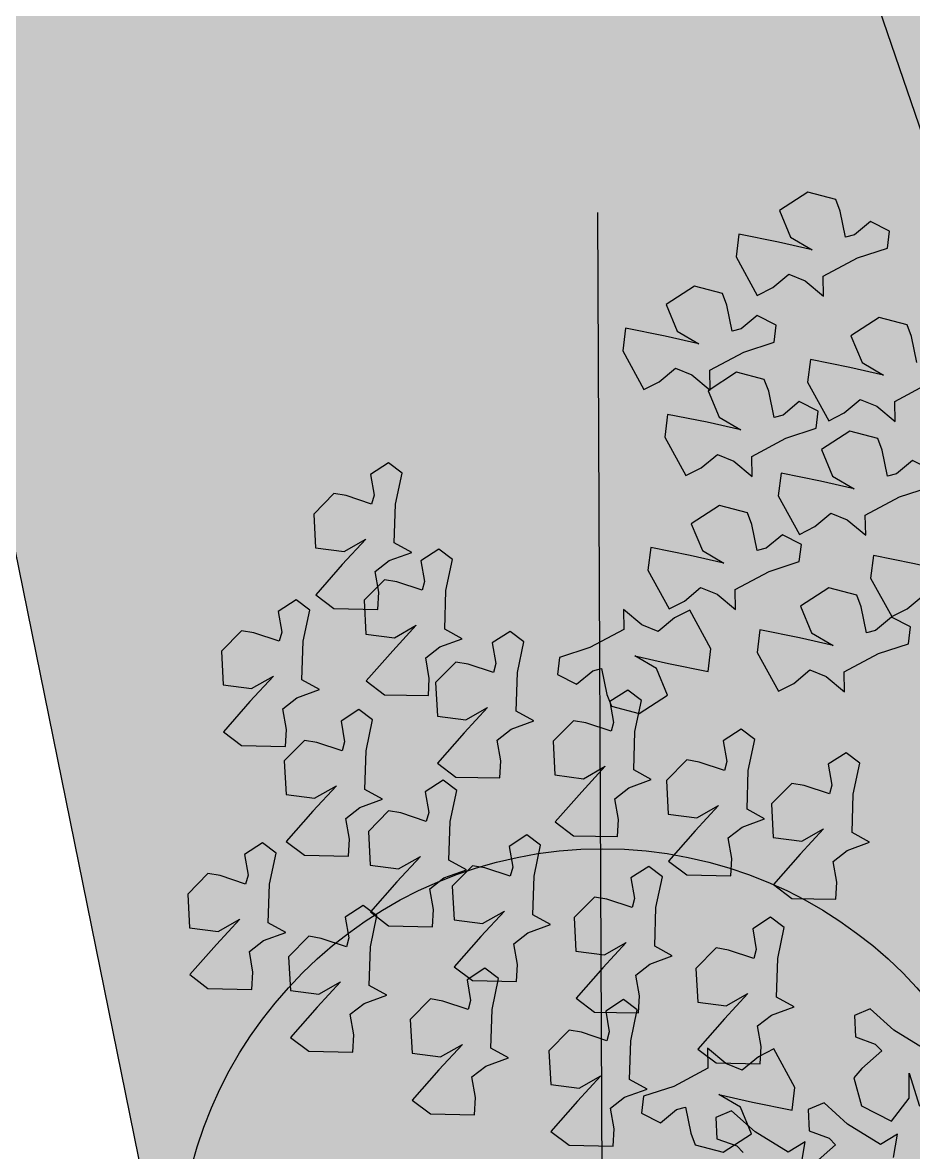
# Model space of a CAD drawing. Header units: millimetres. Extents: x -1042495 to -977915, y 3191218 to 3280168.
# Drawn here: x -1023854 to -1022805, y 3222745 to 3224077 of the extents above; entities that cross this region are included whole.
import ezdxf

# ---------------------------------------------------------------- set-up
doc = ezdxf.new("R2010")
doc.units = ezdxf.units.MM
for name, color, linetype in [('000 Граница', 6, 'Continuous'), ('000 Привязки', 1, 'Continuous'), ('_Освещение уличные фанари', 1, 'Continuous'), ('A绿-TXT', 252, 'Continuous')]:
    doc.layers.add(name, color=color, linetype=linetype)
doc.layers.add('_Кабель 0.4', color=1, linetype='g5_119_3', lineweight=30)
doc.layers.add('кустарники лиственные', color=7, linetype='Continuous', lineweight=20, true_color=0x455c00)
doc.linetypes.add('g5_119_3', pattern='A,4,-1,[31,GUGK_2005.shx,S=0.1,R=0,X=0,Y=0],4,[31,GUGK_2005.shx,S=0.1,R=180,X=0,Y=0],-1', length=10)

# ---------------------------------------------------------------- blocks, each defined once
blk = doc.blocks.new('A$C6E9D230D')
at = {"layer": 'A绿-TXT', "color": 254, "true_color": 0xfeeab9}
for p, q in [((946.9975690179272, 2234.445862338318), (927.6802136587212, 2208.958845981659)), ((989.1407470553531, 2197.325966906741), (946.9975690179272, 2234.445862338318)), ((1012.400282015442, 2234.689124534343), (1007.2752902059, 2194.9881535733)), ((1059.415293718921, 2237.226399826599), (1012.400282015442, 2234.689124534343)), ((1088.032739191782, 2208.96042928828), (1059.415293718921, 2237.226399826599)), ((927.6802136587212, 2208.958845981659), (926.4222767273895, 2147.660441948166)), ((1085.13692779449, 2191.789958662892), (1088.032739191782, 2208.96042928828)), ((1024.521058810526, 2164.633033921367), (989.1407470553531, 2197.325966906741)), ((1007.2752902059, 2194.9881535733), (1024.521058810526, 2164.633033921367)), ((1073.375648777816, 2156.53785026665), (1085.13692779449, 2191.789958662892)), ((1285.696961880196, 2187.558096613946), (1266.379606521106, 2162.071080257294)), ((1327.84013991768, 2150.438201182376), (1285.696961880196, 2187.558096613946)), ((1351.099674877827, 2187.801358809971), (1345.974683068227, 2148.100387848935)), ((1398.114686581306, 2190.338634102234), (1351.099674877827, 2187.801358809971)), ((1426.73213205405, 2162.072663563908), (1398.114686581306, 2190.338634102234)), ((1266.379606521106, 2162.071080257294), (1265.121669589658, 2100.772676223802)), ((1423.836320656817, 2144.90219293852), (1426.73213205405, 2162.072663563908)), ((926.4222767273895, 2147.660441948166), (950.3794572687475, 2146.330034073959)), ((950.3794572687475, 2146.330034073959), (979.2394860586501, 2151.323261132027)), ((979.2394860586501, 2151.323261132027), (994.478217811964, 2131.814977173191)), ((1085.834573368891, 2153.096393160216), (1073.375648777816, 2156.53785026665)), ((1114.694602158794, 2158.089620218285), (1085.834573368891, 2153.096393160216)), ((1130.873562803608, 2133.146968354027), (1114.694602158794, 2158.089620218285)), ((1363.220451672794, 2117.745268196995), (1327.84013991768, 2150.438201182376)), ((1345.974683068227, 2148.100387848935), (1363.220451672794, 2117.745268196995)), ((1412.075041640201, 2109.650084542278), (1423.836320656817, 2144.90219293852)), ((994.478217811964, 2131.814977173191), (1005.90134902572, 2100.452452062033)), ((1116.438615943771, 2114.101725361157), (1130.873562803608, 2133.146968354027)), ((1005.90134902572, 2100.452452062033), (1019.396066994057, 2124.932062960324)), ((1019.396066994057, 2124.932062960324), (1073.280084292055, 2123.182414356495)), ((1073.280084292055, 2123.182414356495), (1116.438615943771, 2114.101725361157)), ((971.8929727333598, 2096.691562285421), (924.8779610298807, 2094.154286993158)), ((1000.510418206162, 2068.425591747095), (971.8929727333598, 2096.691562285421)), ((1132.712740538176, 2099.820167874466), (1113.395385179028, 2074.333151517807)), ((1174.85591857566, 2062.700272442897), (1132.712740538176, 2099.820167874466)), ((1198.115453535749, 2100.063430070491), (1192.990461726207, 2060.362459109456)), ((1245.130465239228, 2102.600705362747), (1198.115453535749, 2100.063430070491)), ((1273.747910712031, 2074.334734824435), (1245.130465239228, 2102.600705362747)), ((1265.121669589658, 2100.772676223802), (1289.078850131074, 2099.442268349587)), ((1289.078850131074, 2099.442268349587), (1317.938878920977, 2104.435495407655)), ((1317.938878920977, 2104.435495407655), (1333.177610674291, 2084.927211448827)), ((1424.533966231218, 2106.208627435844), (1412.075041640201, 2109.650084542278)), ((1453.393995021121, 2111.201854493913), (1424.533966231218, 2106.208627435844)), ((1469.572955665877, 2086.259202629662), (1453.393995021121, 2111.201854493913)), ((859.4752480323077, 2093.911024797133), (840.15789267316, 2068.424008440481)), ((901.6184260697337, 2056.791129365563), (859.4752480323077, 2093.911024797133)), ((924.8779610298807, 2094.154286993158), (919.7529692202806, 2054.453316032123)), ((1333.177610674291, 2084.927211448827), (1344.600741888047, 2053.564686337661)), ((1455.138008806098, 2067.213959636792), (1469.572955665877, 2086.259202629662)), ((840.15789267316, 2068.424008440481), (838.8999557417701, 2007.125604406989)), ((997.614606808871, 2051.255121121707), (1000.510418206162, 2068.425591747095)), ((1113.395385179028, 2074.333151517807), (1112.137448247639, 2013.034747484322)), ((1270.852099314798, 2057.16426419904), (1273.747910712031, 2074.334734824435)), ((1344.600741888047, 2053.564686337661), (1358.095459856326, 2078.04429723596)), ((1358.095459856326, 2078.04429723596), (1411.979477154382, 2076.294648632131)), ((1411.979477154382, 2076.294648632131), (1455.138008806098, 2067.213959636792)), ((936.9987378249061, 2024.098196380182), (901.6184260697337, 2056.791129365563)), ((919.7529692202806, 2054.453316032123), (936.9987378249061, 2024.098196380182)), ((985.8533277922543, 2016.003012725465), (997.614606808871, 2051.255121121707)), ((1210.236230330775, 2030.007339457516), (1174.85591857566, 2062.700272442897)), ((1192.990461726207, 2060.362459109456), (1210.236230330775, 2030.007339457516)), ((1259.090820298123, 2021.912155802806), (1270.852099314798, 2057.16426419904)), ((1476.92723855481, 2058.841545227435), (1457.609883195721, 2033.354528870776)), ((1519.070416592294, 2021.721649795858), (1476.92723855481, 2058.841545227435)), ((1542.329951552441, 2059.08480742346), (1537.204959742841, 2019.383836462417)), ((1589.34496325592, 2061.622082715716), (1542.329951552441, 2059.08480742346)), ((1617.962408728665, 2033.356112177396), (1589.34496325592, 2061.622082715716)), ((1457.609883195721, 2033.354528870776), (1456.351946264273, 1972.056124837291)), ((1615.066597331432, 2016.185641552009), (1617.962408728665, 2033.356112177396)), ((1027.172281173174, 2017.5547826771), (998.3122523832717, 2012.561555619031)), ((1043.351241817989, 1992.61213081285), (1027.172281173174, 2017.5547826771)), ((1271.54974488914, 2018.470698696365), (1259.090820298123, 2021.912155802806)), ((1300.409773679101, 2023.463925754433), (1271.54974488914, 2018.470698696365)), ((1316.588734323857, 1998.521273890183), (1300.409773679101, 2023.463925754433)), ((1554.450728347409, 1989.028716810477), (1519.070416592294, 2021.721649795858)), ((1537.204959742841, 2019.383836462417), (1554.450728347409, 1989.028716810477)), ((838.8999557417701, 2007.125604406989), (862.8571362831863, 2005.795196532774)), ((862.8571362831863, 2005.795196532774), (891.7171650730888, 2010.788423590842)), ((891.7171650730888, 2010.788423590842), (906.9558968263445, 1991.280139632014)), ((998.3122523832717, 2012.561555619031), (985.8533277922543, 2016.003012725465)), ((1112.137448247639, 2013.034747484322), (1136.094628788996, 2011.704339610107)), ((1136.094628788996, 2011.704339610107), (1164.954657578957, 2016.697566668176)), ((1164.954657578957, 2016.697566668176), (1180.193389332271, 1997.189282709347)), ((1603.305318314815, 1980.933533155767), (1615.066597331432, 2016.185641552009)), ((906.9558968263445, 1991.280139632014), (918.3790280401008, 1959.917614520848)), ((1028.91629495821, 1973.566887819979), (1043.351241817989, 1992.61213081285)), ((1180.193389332271, 1997.189282709347), (1191.616520546027, 1965.826757598181)), ((1191.616520546027, 1965.826757598181), (1205.111238514306, 1990.30636849648)), ((1205.111238514306, 1990.30636849648), (1258.995255812304, 1988.556719892651)), ((1258.995255812304, 1988.556719892651), (1302.15378746402, 1979.476030897313)), ((1302.15378746402, 1979.476030897313), (1316.588734323857, 1998.521273890183)), ((1356.67396739102, 1988.57412645709), (1337.356612031872, 1963.08711010043)), ((1398.817145428504, 1951.454231025513), (1356.67396739102, 1988.57412645709)), ((1422.076680388593, 1988.817388653115), (1416.951688579051, 1949.116417692072)), ((1469.091692092072, 1991.354663945371), (1422.076680388593, 1988.817388653115)), ((1497.709137564874, 1963.088693407051), (1469.091692092072, 1991.354663945371)), ((918.3790280401008, 1959.917614520848), (931.8737460084376, 1984.397225419147)), ((931.8737460084376, 1984.397225419147), (985.7577633064939, 1982.647576815318)), ((985.7577633064939, 1982.647576815318), (1028.91629495821, 1973.566887819979)), ((1034.399996415654, 1982.664983379262), (1015.082641056506, 1957.177967022602)), ((1076.54317445308, 1945.545087947692), (1034.399996415654, 1982.664983379262)), ((1099.802709413227, 1982.908245575287), (1094.677717603627, 1943.207274614251)), ((1146.817721116706, 1985.445520867543), (1099.802709413227, 1982.908245575287)), ((1175.435166589508, 1957.179550329231), (1146.817721116706, 1985.445520867543)), ((1456.351946264273, 1972.056124837291), (1480.309126805689, 1970.725716963076)), ((1480.309126805689, 1970.725716963076), (1509.169155595591, 1975.718944021144)), ((1509.169155595591, 1975.718944021144), (1524.407887348905, 1956.210660062316)), ((1615.764242905832, 1977.492076049333), (1603.305318314815, 1980.933533155767)), ((1644.624271695735, 1982.485303107402), (1615.764242905832, 1977.492076049333)), ((1660.803232340491, 1957.542651243151), (1644.624271695735, 1982.485303107402)), ((1015.082641056506, 1957.177967022602), (1013.824704125116, 1895.879562989117)), ((1172.539355192217, 1940.009079703836), (1175.435166589508, 1957.179550329231)), ((1337.356612031872, 1963.08711010043), (1336.098675100482, 1901.788706066938)), ((1494.813326167641, 1945.918222781664), (1497.709137564874, 1963.088693407051)), ((1524.407887348905, 1956.210660062316), (1535.831018562661, 1924.848134951149)), ((1646.368285480712, 1938.497408250274), (1660.803232340491, 1957.542651243151)), ((1111.923486208252, 1912.852154962311), (1076.54317445308, 1945.545087947692)), ((1094.677717603627, 1943.207274614251), (1111.923486208252, 1912.852154962311)), ((1160.7780761756, 1904.756971307601), (1172.539355192217, 1940.009079703836)), ((1434.197457183618, 1918.761298040139), (1398.817145428504, 1951.454231025513)), ((1416.951688579051, 1949.116417692072), (1434.197457183618, 1918.761298040139)), ((1483.052047150966, 1910.666114385422), (1494.813326167641, 1945.918222781664)), ((1535.831018562661, 1924.848134951149), (1549.32573653094, 1949.327745849441)), ((1549.32573653094, 1949.327745849441), (1603.209753828996, 1947.578097245612)), ((1603.209753828996, 1947.578097245612), (1646.368285480712, 1938.497408250274)), ((772.0728206345811, 1924.215850764078), (752.7554652753752, 1898.728834407419)), ((814.2159986720071, 1887.095955332501), (772.0728206345811, 1924.215850764078)), ((837.4755336320959, 1924.459112960103), (832.3505418225541, 1884.75814199906)), ((884.490545335575, 1926.996388252359), (837.4755336320959, 1924.459112960103)), ((913.1079908084357, 1898.73041771404), (884.490545335575, 1926.996388252359)), ((1495.510971741984, 1907.224657278988), (1483.052047150966, 1910.666114385422)), ((1524.371000531944, 1912.217884337057), (1495.510971741984, 1907.224657278988)), ((1540.549961176701, 1887.275232472799), (1524.371000531944, 1912.217884337057)), ((752.7554652753752, 1898.728834407419), (751.4975283440435, 1837.430430373926)), ((910.2121794111445, 1881.559947088652), (913.1079908084357, 1898.73041771404)), ((1013.824704125116, 1895.879562989117), (1037.781884666532, 1894.549155114903)), ((1037.781884666532, 1894.549155114903), (1066.641913456435, 1899.542382172971)), ((1066.641913456435, 1899.542382172971), (1081.880645209691, 1880.034098214142)), ((1173.237000766618, 1901.31551420116), (1160.7780761756, 1904.756971307601)), ((1202.09702955652, 1906.308741259229), (1173.237000766618, 1901.31551420116)), ((1218.275990201335, 1881.366089394978), (1202.09702955652, 1906.308741259229)), ((1354.353526086546, 1891.79844905073), (1307.338514383067, 1889.261173758474)), ((1336.098675100482, 1901.788706066938), (1360.05585564184, 1900.458298192731)), ((1382.970971559291, 1863.532478512418), (1354.353526086546, 1891.79844905073)), ((1360.05585564184, 1900.458298192731), (1388.915884431801, 1905.451525250799)), ((1388.915884431801, 1905.451525250799), (1404.154616185115, 1885.943241291963)), ((849.5963104271796, 1854.403022347127), (814.2159986720071, 1887.095955332501)), ((832.3505418225541, 1884.75814199906), (849.5963104271796, 1854.403022347127)), ((898.4509003944695, 1846.30783869241), (910.2121794111445, 1881.559947088652)), ((1081.880645209691, 1880.034098214142), (1093.303776423447, 1848.671573102976)), ((1203.841043341556, 1862.320846402108), (1218.275990201335, 1881.366089394978)), ((1241.935801385436, 1889.017911562449), (1222.618446026347, 1863.530895205789)), ((1284.07897942292, 1851.898016130879), (1241.935801385436, 1889.017911562449)), ((1307.338514383067, 1889.261173758474), (1302.213522573467, 1849.560202797438)), ((1404.154616185115, 1885.943241291963), (1415.577747398871, 1854.580716180804)), ((1415.577747398871, 1854.580716180804), (1429.07246536715, 1879.060327079096)), ((1429.07246536715, 1879.060327079096), (1482.956482665148, 1877.310678475267)), ((1482.956482665148, 1877.310678475267), (1526.115014316863, 1868.229989479929)), ((1526.115014316863, 1868.229989479929), (1540.549961176701, 1887.275232472799)), ((957.9078857465647, 1865.638258516476), (938.5905303874752, 1840.151242159816)), ((1000.051063784049, 1828.518363084899), (957.9078857465647, 1865.638258516476)), ((1023.310598744196, 1865.881520712501), (1018.185606934596, 1826.180549751458)), ((1070.325610447675, 1868.418796004757), (1023.310598744196, 1865.881520712501)), ((1098.943055920419, 1840.152825466437), (1070.325610447675, 1868.418796004757)), ((1093.303776423447, 1848.671573102976), (1106.798494391784, 1873.151184001275)), ((1106.798494391784, 1873.151184001275), (1160.68251168984, 1871.401535397446)), ((1160.68251168984, 1871.401535397446), (1203.841043341556, 1862.320846402108)), ((1222.618446026347, 1863.530895205789), (1221.360509094899, 1802.232491172304)), ((1380.075160162058, 1846.362007887023), (1382.970971559291, 1863.532478512418)), ((910.9098249855451, 1842.866381585976), (898.4509003944695, 1846.30783869241)), ((939.7698537754477, 1847.859608644045), (910.9098249855451, 1842.866381585976)), ((955.9488144202624, 1822.916956779787), (939.7698537754477, 1847.859608644045)), ((1319.459291178035, 1819.205083145498), (1284.07897942292, 1851.898016130879)), ((1302.213522573467, 1849.560202797438), (1319.459291178035, 1819.205083145498)), ((1368.313881145441, 1811.109899490788), (1380.075160162058, 1846.362007887023)), ((751.4975283440435, 1837.430430373926), (775.4547088854015, 1836.100022499719)), ((775.4547088854015, 1836.100022499719), (804.3147376753041, 1841.093249557787)), ((804.3147376753041, 1841.093249557787), (819.553469428618, 1821.584965598951)), ((938.5905303874752, 1840.151242159816), (937.3325934560271, 1778.852838126324)), ((1035.431375539163, 1795.825430099525), (1000.051063784049, 1828.518363084899)), ((1096.047244523186, 1822.98235484105), (1098.943055920419, 1840.152825466437)), ((819.553469428618, 1821.584965598951), (830.9766006423743, 1790.222440487792)), ((830.9766006423743, 1790.222440487792), (844.471318610711, 1814.702051386084)), ((844.471318610711, 1814.702051386084), (898.3553359087091, 1812.952402782255)), ((898.3553359087091, 1812.952402782255), (941.5138675604248, 1803.871713786917)), ((941.5138675604248, 1803.871713786917), (955.9488144202624, 1822.916956779787)), ((1018.185606934596, 1826.180549751458), (1035.431375539163, 1795.825430099525)), ((1084.285965506569, 1787.730246444808), (1096.047244523186, 1822.98235484105)), ((1409.632834526361, 1812.661669442416), (1380.772805736458, 1807.668442384347)), ((1425.811795171117, 1787.719017578165), (1409.632834526361, 1812.661669442416)), ((1221.360509094899, 1802.232491172304), (1245.317689636315, 1800.90208329809)), ((1245.317689636315, 1800.90208329809), (1274.177718426217, 1805.895310356158)), ((1274.177718426217, 1805.895310356158), (1289.416450179531, 1786.387026397329)), ((1380.772805736458, 1807.668442384347), (1368.313881145441, 1811.109899490788)), ((961.2897739974433, 1777.522430252116), (990.1498027873458, 1782.515657310185)), ((990.1498027873458, 1782.515657310185), (1005.38853454066, 1763.007373351349)), ((1096.744890097587, 1784.288789338374), (1084.285965506569, 1787.730246444808)), ((1125.604918887489, 1789.282016396442), (1096.744890097587, 1784.288789338374)), ((1141.783879532246, 1764.339364532185), (1125.604918887489, 1789.282016396442)), ((1289.416450179531, 1786.387026397329), (1300.839581393288, 1755.024501286163)), ((1411.376848311338, 1768.673774585295), (1425.811795171117, 1787.719017578165)), ((937.3325934560271, 1778.852838126324), (961.2897739974433, 1777.522430252116)), ((1300.839581393288, 1755.024501286163), (1314.334299361566, 1779.504112184462)), ((1314.334299361566, 1779.504112184462), (1368.218316659622, 1777.754463580633)), ((1368.218316659622, 1777.754463580633), (1411.376848311338, 1768.673774585295)), ((1005.38853454066, 1763.007373351349), (1016.811665754416, 1731.64484824019)), ((1016.811665754416, 1731.64484824019), (1030.306383722695, 1756.124459138482)), ((1030.306383722695, 1756.124459138482), (1084.190401020751, 1754.374810534653)), ((1084.190401020751, 1754.374810534653), (1127.348932672467, 1745.294121539315)), ((1127.348932672467, 1745.294121539315), (1141.783879532246, 1764.339364532185)), ((840.8492784326081, 1733.793101540905), (793.834266729129, 1731.255826248649)), ((869.4667239054106, 1705.527131002593), (840.8492784326081, 1733.793101540905)), ((728.431553731556, 1731.012564052624), (709.1141983724083, 1705.525547695965)), ((770.5747317690402, 1693.892668621054), (728.431553731556, 1731.012564052624)), ((793.834266729129, 1731.255826248649), (788.7092749195872, 1691.554855287613)), ((1160.048479145975, 1725.103420975291), (1140.731123786827, 1699.616404618639)), ((1202.191657183459, 1687.983525543721), (1160.048479145975, 1725.103420975291)), ((1225.451192143548, 1725.346683171316), (1220.326200334006, 1685.64571221028)), ((1272.466203847027, 1727.883958463579), (1225.451192143548, 1725.346683171316)), ((1301.083649319829, 1699.617987925252), (1272.466203847027, 1727.883958463579)), ((1365.68262274412, 1721.776255368626), (1352.171132918389, 1695.293538513833)), ((1389.393760426843, 1718.797846180532), (1365.68262274412, 1721.776255368626)), ((1403.108918902464, 1676.881116883211), (1389.393760426843, 1718.797846180532)), ((709.1141983724083, 1705.525547695965), (707.8562614410184, 1644.22714366248)), ((866.5709125081776, 1688.356660377198), (869.4667239054106, 1705.527131002593)), ((805.9550435241545, 1661.199735635673), (770.5747317690402, 1693.892668621054)), ((788.7092749195872, 1691.554855287613), (805.9550435241545, 1661.199735635673)), ((854.8096334915026, 1653.104551980963), (866.5709125081776, 1688.356660377198)), ((914.146725251805, 1695.814624851489), (894.8293698927155, 1670.327608494837)), ((956.2899032892892, 1658.69472941992), (914.146725251805, 1695.814624851489)), ((979.5494382494362, 1696.057887047515), (974.4244464398362, 1656.356916086479)), ((1026.564449952915, 1698.595162339778), (979.5494382494362, 1696.057887047515)), ((1055.18189542566, 1670.329191801451), (1026.564449952915, 1698.595162339778)), ((1140.731123786827, 1699.616404618639), (1139.473186855437, 1638.318000585146)), ((1237.571968938573, 1655.29059255834), (1202.191657183459, 1687.983525543721)), ((1298.187837922596, 1682.447517299865), (1301.083649319829, 1699.617987925252)), ((1352.171132918389, 1695.293538513833), (1370.925408790354, 1672.796633953752)), ((1220.326200334006, 1685.64571221028), (1237.571968938573, 1655.29059255834)), ((1286.426558905921, 1647.195408903623), (1298.187837922596, 1682.447517299865)), ((1370.925408790354, 1672.796633953752), (1374.174481806695, 1660.286160198935)), ((1428.535687411379, 1629.34136474588), (1403.108918902464, 1676.881116883211)), ((896.1285868724808, 1654.656321932591), (867.26855808252, 1649.663094874522)), ((894.8293698927155, 1670.327608494837), (893.5714329612674, 1609.029204461345)), ((912.3075475172373, 1629.71367006834), (896.1285868724808, 1654.656321932591)), ((991.6702150444034, 1626.001796434539), (956.2899032892892, 1658.69472941992)), ((974.4244464398362, 1656.356916086479), (991.6702150444034, 1626.001796434539)), ((1052.286084028427, 1653.158721176063), (1055.18189542566, 1670.329191801451)), ((1374.174481806695, 1660.286160198935), (1337.764620888804, 1652.845672412579)), ((707.8562614410184, 1644.22714366248), (731.8134419823764, 1642.896735788265)), ((731.8134419823764, 1642.896735788265), (760.6734707723372, 1647.889962846333)), ((760.6734707723372, 1647.889962846333), (775.9122025256511, 1628.381678887505)), ((867.26855808252, 1649.663094874522), (854.8096334915026, 1653.104551980963)), ((1040.52480501181, 1617.906612779821), (1052.286084028427, 1653.158721176063)), ((1163.430367396795, 1636.987592710931), (1192.290396186756, 1641.980819769)), ((1192.290396186756, 1641.980819769), (1207.52912794007, 1622.472535810171)), ((1298.885483496939, 1643.753951797189), (1286.426558905921, 1647.195408903623)), ((1327.7455122869, 1648.747178855258), (1298.885483496939, 1643.753951797189)), ((1321.446651435632, 1646.768283336627), (1311.276325624203, 1607.851863293283)), ((1337.764620888804, 1652.845672412579), (1321.446651435632, 1646.768283336627)), ((1343.924472931656, 1623.804526991007), (1327.7455122869, 1648.747178855258)), ((775.9122025256511, 1628.381678887505), (787.3353337394074, 1597.019153776338)), ((897.8726006573997, 1610.66842707547), (912.3075475172373, 1629.71367006834)), ((1139.473186855437, 1638.318000585146), (1163.430367396795, 1636.987592710931)), ((1329.489526071819, 1604.759283998137), (1343.924472931656, 1623.804526991007)), ((1456.483011312201, 1629.894401616562), (1428.535687411379, 1629.34136474588)), ((1435.033833444002, 1604.320417235373), (1456.483011312201, 1629.894401616562)), ((1816.886858377256, 1630.856210003309), (1763.171914804378, 1601.2964133274)), ((1848.617939688091, 1626.87039770859), (1816.886858377256, 1630.856210003309)), ((1837.542756274284, 1571.813387218637), (1848.617939688091, 1626.87039770859)), ((787.3353337394074, 1597.019153776338), (800.8300517076859, 1621.498764674638)), ((800.8300517076859, 1621.498764674638), (854.714069005684, 1619.749116070809)), ((854.714069005684, 1619.749116070809), (897.8726006573997, 1610.66842707547)), ((893.5714329612674, 1609.029204461345), (917.5286135026836, 1607.69879658713)), ((917.5286135026836, 1607.69879658713), (946.3886422925862, 1612.692023645199)), ((946.3886422925862, 1612.692023645199), (961.6273740459001, 1593.18373968637)), ((1052.983729602827, 1614.465155673388), (1040.52480501181, 1617.906612779821)), ((1081.84375839273, 1619.458382731456), (1052.983729602827, 1614.465155673388)), ((1098.022719037486, 1594.515730867206), (1081.84375839273, 1619.458382731456)), ((1207.52912794007, 1622.472535810171), (1218.952259153826, 1591.110010699005)), ((1218.952259153826, 1591.110010699005), (1232.446977122105, 1615.589621597304)), ((1232.446977122105, 1615.589621597304), (1286.330994420103, 1613.839972993475)), ((1286.330994420103, 1613.839972993475), (1329.489526071819, 1604.759283998137)), ((1311.276325624203, 1607.851863293283), (1336.981176329951, 1568.404306446864)), ((1373.925721648498, 1583.816418822644), (1391.591142099758, 1613.929252369235)), ((1391.591142099758, 1613.929252369235), (1380.968387487112, 1566.942537102579)), ((753.7457373798825, 1604.749530505345), (740.2342475541518, 1578.266813650553)), ((777.4568750625476, 1601.771121317252), (753.7457373798825, 1604.749530505345)), ((791.1720335381688, 1559.85439201993), (777.4568750625476, 1601.771121317252)), ((961.6273740459001, 1593.18373968637), (973.0505052596563, 1561.821214575204)), ((1083.587772177707, 1575.470487874336), (1098.022719037486, 1594.515730867206)), ((1425.758529829443, 1581.369146439356), (1435.033833444002, 1604.320417235373)), ((1510.918415697059, 1595.786730434098), (1457.20347212418, 1566.226933758189)), ((1542.649497007951, 1591.800918139379), (1510.918415697059, 1595.786730434098)), ((1531.574313594087, 1536.743907649427), (1542.649497007951, 1591.800918139379)), ((1763.171914804378, 1601.2964133274), (1773.998338059988, 1579.883682441941)), ((740.2342475541518, 1578.266813650553), (758.9885234261164, 1555.769909090472)), ((973.0505052596563, 1561.821214575204), (986.5452232279349, 1586.300825473503)), ((986.5452232279349, 1586.300825473503), (1040.429240525991, 1584.551176869674)), ((1040.429240525991, 1584.551176869674), (1083.587772177707, 1575.470487874336)), ((1336.981176329951, 1568.404306446864), (1373.925721648498, 1583.816418822644)), ((1444.512805701466, 1558.872241879275), (1425.758529829443, 1581.369146439356)), ((1773.998338059988, 1579.883682441941), (1792.752613931953, 1557.38677788186)), ((1105.377001926419, 1567.098073465466), (1086.05964656733, 1541.611057108814)), ((1147.520179963904, 1529.978178033896), (1105.377001926419, 1567.098073465466)), ((1170.77971492405, 1567.341335661491), (1165.65472311445, 1527.640364700455)), ((1217.79472662753, 1569.878610953754), (1170.77971492405, 1567.341335661491)), ((1246.412172100274, 1541.612640415427), (1217.79472662753, 1569.878610953754)), ((1380.968387487112, 1566.942537102579), (1369.893204073305, 1511.885526612627)), ((1457.20347212418, 1566.226933758189), (1468.02989537979, 1544.814202872731)), ((1696.753480805201, 1572.407077388118), (1643.038537232322, 1542.847280712216)), ((1728.484562116035, 1568.421265093406), (1696.753480805201, 1572.407077388118)), ((1717.409378702228, 1513.364254603446), (1728.484562116035, 1568.421265093406)), ((1826.920001661638, 1524.826671951982), (1837.542756274284, 1571.813387218637)), ((1881.529967431445, 1570.351617874352), (1844.585422112956, 1554.939505498573)), ((1907.234818137193, 1530.904061027933), (1881.529967431445, 1570.351617874352)), ((758.9885234261164, 1555.769909090472), (762.2375964423991, 1543.259435335654)), ((816.5988020470832, 1512.314639882599), (791.1720335381688, 1559.85439201993)), ((1455.339228957077, 1537.459510993816), (1444.512805701466, 1558.872241879275)), ((1468.02989537979, 1544.814202872731), (1486.784171251755, 1522.31729831265)), ((1792.752613931953, 1557.38677788186), (1783.477310317452, 1534.435507085844)), ((1844.585422112956, 1554.939505498573), (1826.920001661638, 1524.826671951982)), ((709.5097660713946, 1529.741558473346), (699.3394402599661, 1490.825138430002)), ((725.8277355245082, 1535.818947549298), (709.5097660713946, 1529.741558473346)), ((762.2375964423991, 1543.259435335654), (725.8277355245082, 1535.818947549298)), ((955.5874444381334, 1528.899988306715), (908.5724327346543, 1526.36271301446)), ((984.2048899109941, 1500.634017768396), (955.5874444381334, 1528.899988306715)), ((1086.05964656733, 1541.611057108814), (1084.801709635882, 1480.312653075322)), ((1182.900491719018, 1497.285245048515), (1147.520179963904, 1529.978178033896)), ((1243.516360703041, 1524.44216979004), (1246.412172100274, 1541.612640415427)), ((1401.624285384198, 1507.899714317908), (1455.339228957077, 1537.459510993816)), ((1520.95155898144, 1489.757192382771), (1531.574313594087, 1536.743907649427)), ((1575.561524751247, 1535.282138305141), (1538.616979432758, 1519.870025929362)), ((1601.266375457053, 1495.834581458723), (1575.561524751247, 1535.282138305141)), ((1643.038537232322, 1542.847280712216), (1653.864960487932, 1521.434549826758)), ((1783.477310317452, 1534.435507085844), (1762.028132449195, 1508.861522704654)), ((1897.064492325764, 1491.987640984589), (1907.234818137193, 1530.904061027933)), ((844.5461259479634, 1512.867676753282), (816.5988020470832, 1512.314639882599)), ((823.0969480797066, 1487.293692372092), (844.5461259479634, 1512.867676753282)), ((843.1697197371395, 1526.119450818434), (823.8523643779336, 1500.632434461775)), ((885.3128977745655, 1488.999555386858), (843.1697197371395, 1526.119450818434)), ((908.5724327346543, 1526.36271301446), (903.4474409251125, 1486.661742053417)), ((1165.65472311445, 1527.640364700455), (1182.900491719018, 1497.285245048515)), ((1231.755081686424, 1489.190061393798), (1243.516360703041, 1524.44216979004)), ((1486.784171251755, 1522.31729831265), (1477.508867637254, 1499.366027516633)), ((1538.616979432758, 1519.870025929362), (1520.95155898144, 1489.757192382771)), ((1653.864960487932, 1521.434549826758), (1672.619236359897, 1498.937645266677)), ((1706.786624089582, 1466.377539336798), (1717.409378702228, 1513.364254603446)), ((718.1739175685216, 1499.566453019172), (708.0681646505836, 1472.076321401888)), ((747.8643680390669, 1501.106518008848), (718.1739175685216, 1499.566453019172)), ((757.1405588619527, 1479.082865829609), (747.8643680390669, 1501.106518008848)), ((823.8523643779336, 1500.632434461775), (822.5944274466019, 1439.334030428283)), ((981.3090785137028, 1483.463547143008), (984.2048899109941, 1500.634017768396)), ((1369.893204073305, 1511.885526612627), (1401.624285384198, 1507.899714317908)), ((1477.508867637254, 1499.366027516633), (1456.059689768997, 1473.792043135443)), ((1672.619236359897, 1498.937645266677), (1663.343932745396, 1475.98637447066)), ((1761.396589859389, 1511.902485259161), (1724.4520445409, 1496.490372883381)), ((1787.101440565137, 1472.45492841275), (1761.396589859389, 1511.902485259161)), ((1762.028132449195, 1508.861522704654), (1789.975456350017, 1509.414559575336)), ((1789.975456350017, 1509.414559575336), (1815.40222485899, 1461.874807438006)), ((699.3394402599661, 1490.825138430002), (725.0442909656558, 1451.377581583583)), ((761.988836284203, 1466.78969395937), (779.6542567354627, 1496.902527505954)), ((779.6542567354627, 1496.902527505954), (769.0315021228744, 1449.915812239298)), ((813.8216444652062, 1464.342421576075), (823.0969480797066, 1487.293692372092)), ((920.6932095297379, 1456.306622401484), (885.3128977745655, 1488.999555386858)), ((903.4474409251125, 1486.661742053417), (920.6932095297379, 1456.306622401484)), ((969.5477994970279, 1448.211438746766), (981.3090785137028, 1483.463547143008)), ((1108.758890177298, 1478.982245201107), (1137.6189189672, 1483.975472259175)), ((1137.6189189672, 1483.975472259175), (1152.857650720514, 1464.467188300347)), ((1244.214006277442, 1485.748604287364), (1231.755081686424, 1489.190061393798)), ((1273.074035067344, 1490.741831345433), (1244.214006277442, 1485.748604287364)), ((1289.252995712101, 1465.799179481182), (1273.074035067344, 1490.741831345433)), ((1591.096049645566, 1456.918161415379), (1601.266375457053, 1495.834581458723)), ((1724.4520445409, 1496.490372883381), (1706.786624089582, 1466.377539336798)), ((1844.33666195476, 1478.469764122281), (1880.746522872592, 1485.910251908637)), ((1880.746522872592, 1485.910251908637), (1897.064492325764, 1491.987640984589)), ((708.0681646505836, 1472.076321401888), (698.8583130758489, 1463.007304752638)), ((725.0442909656558, 1451.377581583583), (761.988836284203, 1466.78969395937)), ((727.6971856858581, 1446.246825526767), (757.1405588619527, 1479.082865829609)), ((1084.801709635882, 1480.312653075322), (1108.758890177298, 1478.982245201107)), ((1274.818048852321, 1446.753936488312), (1289.252995712101, 1465.799179481182)), ((1456.059689768997, 1473.792043135443), (1484.00701366982, 1474.345080006125)), ((1484.00701366982, 1474.345080006125), (1509.433782178792, 1426.805327868795)), ((1663.343932745396, 1475.98637447066), (1641.894754877139, 1450.41239008947)), ((1776.931114753708, 1433.538508369405), (1787.101440565137, 1472.45492841275)), ((1847.585734970984, 1465.959290367464), (1844.33666195476, 1478.469764122281)), ((1866.340010843007, 1443.462385807383), (1847.585734970984, 1465.959290367464)), ((1948.050446269743, 1472.850862493484), (1894.335502696864, 1443.291065817575)), ((1979.781527580577, 1468.865050198765), (1948.050446269743, 1472.850862493484)), ((1968.706344166771, 1413.808039708812), (1979.781527580577, 1468.865050198765)), ((769.0315021228744, 1449.915812239298), (757.956318709068, 1394.858801749338)), ((832.5759203371708, 1441.845517015994), (813.8216444652062, 1464.342421576075)), ((1010.866752878006, 1449.763208698401), (982.0067240881035, 1444.769981640333)), ((1027.045713522821, 1424.820556834144), (1010.866752878006, 1449.763208698401)), ((1152.857650720514, 1464.467188300347), (1164.280781934271, 1433.10466318918)), ((1164.280781934271, 1433.10466318918), (1177.775499902549, 1457.58427408748)), ((1177.775499902549, 1457.58427408748), (1231.659517200605, 1455.834625483651)), ((1231.659517200605, 1455.834625483651), (1274.818048852321, 1446.753936488312)), ((1538.368219274562, 1443.40028455307), (1574.778080192395, 1450.840772339427)), ((1574.778080192395, 1450.840772339427), (1591.096049645566, 1456.918161415379)), ((1641.894754877139, 1450.41239008947), (1669.842078777961, 1450.965426960152)), ((1669.842078777961, 1450.965426960152), (1695.268847286934, 1403.425674822814)), ((1815.40222485899, 1461.874807438006), (1829.117383334553, 1419.958078140684)), ((699.2399368967745, 1400.456721992399), (727.6971856858581, 1446.246825526767)), ((822.5944274466019, 1439.334030428283), (846.5516079879599, 1438.003622554075)), ((843.4023435927811, 1420.432786130528), (832.5759203371708, 1441.845517015994)), ((846.5516079879599, 1438.003622554075), (875.4116367778624, 1442.996849612144)), ((875.4116367778624, 1442.996849612144), (890.6503685311764, 1423.488565653308)), ((982.0067240881035, 1444.769981640333), (969.5477994970279, 1448.211438746766)), ((1396.180249690777, 1443.562066369799), (1342.465306110505, 1414.002269692755)), ((1427.911330994102, 1439.576254071762), (1396.180249690777, 1443.562066369799)), ((1416.836147580005, 1384.519243583418), (1427.911330994102, 1439.576254071762)), ((1541.617292290844, 1430.889810798253), (1538.368219274562, 1443.40028455307)), ((1852.828521017276, 1416.97966895259), (1866.340010843007, 1443.462385807383)), ((1894.335502696864, 1443.291065817575), (1905.161925952474, 1421.878334932117)), ((789.6874000199023, 1390.872989454627), (843.4023435927811, 1420.432786130528)), ((890.6503685311764, 1423.488565653308), (902.0734997449326, 1392.126040542149)), ((1012.610766662983, 1405.775313841274), (1027.045713522821, 1424.820556834144)), ((1072.646051752148, 1420.782552478384), (1053.328696393, 1395.295536121725)), ((1114.789229789632, 1383.662657046814), (1072.646051752148, 1420.782552478384)), ((1138.048764749721, 1421.025814674409), (1132.923772940179, 1381.324843713373)), ((1185.0637764532, 1423.563089966665), (1138.048764749721, 1421.025814674409)), ((1213.681221926003, 1395.297119428353), (1185.0637764532, 1423.563089966665)), ((1509.433782178792, 1426.805327868795), (1523.148940654413, 1384.888598571473)), ((1560.371568162809, 1408.392906238172), (1541.617292290844, 1430.889810798253)), ((1724.203284382704, 1420.020631507097), (1760.613145300536, 1427.461119293454)), ((1727.452357398928, 1407.510157752273), (1724.203284382704, 1420.020631507097)), ((1760.613145300536, 1427.461119293454), (1776.931114753708, 1433.538508369405)), ((1829.117383334553, 1419.958078140684), (1852.828521017276, 1416.97966895259)), ((1905.161925952474, 1421.878334932117), (1923.916201824439, 1399.381430372036)), ((902.0734997449326, 1392.126040542149), (915.5682177132694, 1416.605651440441)), ((915.5682177132694, 1416.605651440441), (969.4522350112675, 1414.856002836612)), ((969.4522350112675, 1414.856002836612), (1012.610766662983, 1405.775313841274)), ((1342.465306110505, 1414.002269692755), (1353.29172935785, 1392.589538807646)), ((1546.860078337137, 1381.910189383379), (1560.371568162809, 1408.392906238172)), ((1614.746264977846, 1414.273270245882), (1561.031321404967, 1384.713473569973)), ((1646.477346288739, 1410.287457951163), (1614.746264977846, 1414.273270245882)), ((1635.402162874874, 1355.23044746121), (1646.477346288739, 1410.287457951163)), ((1695.268847286934, 1403.425674822814), (1708.984005762497, 1361.5089455255)), ((1746.206633270951, 1385.013253192192), (1727.452357398928, 1407.510157752273)), ((1958.083589554182, 1366.821324442157), (1968.706344166771, 1413.808039708812)), ((2012.693555323989, 1412.346270364527), (1975.749010005442, 1396.934157988748)), ((2038.398406029679, 1372.898713518109), (2012.693555323989, 1412.346270364527)), ((713.692542829318, 1376.530147965648), (699.2399368967745, 1400.456721992399)), ((757.956318709068, 1394.858801749338), (789.6874000199023, 1390.872989454627)), ((1053.328696393, 1395.295536121725), (1052.070759461611, 1333.99713208824)), ((1210.78541052877, 1378.126648802958), (1213.681221926003, 1395.297119428353)), ((1353.29172935785, 1392.589538807646), (1372.046005238662, 1370.092634244815)), ((1923.916201824439, 1399.381430372036), (1914.640898209938, 1376.430159576019)), ((1975.749010005442, 1396.934157988748), (1958.083589554182, 1366.821324442157)), ((680.8202337472467, 1382.318688695617), (713.692542829318, 1376.530147965648)), ((758.7746847638628, 1372.389966622824), (729.0842342933174, 1370.849901633148)), ((768.0508755866904, 1350.366314443585), (758.7746847638628, 1372.389966622824)), ((1150.169541544747, 1350.969724061433), (1114.789229789632, 1383.662657046814)), ((1132.923772940179, 1381.324843713373), (1150.169541544747, 1350.969724061433)), ((1199.024131512095, 1342.874540406723), (1210.78541052877, 1378.126648802958)), ((1406.213392969512, 1337.532528312426), (1416.836147580005, 1384.519243583418)), ((1460.82335873082, 1383.057474235669), (1423.878813419142, 1367.64536186125)), ((1486.528209444485, 1343.609917390822), (1460.82335873082, 1383.057474235669)), ((1523.148940654413, 1384.888598571473), (1546.860078337137, 1381.910189383379)), ((1561.031321404967, 1384.713473569973), (1571.857744660578, 1363.300742684514)), ((1773.245591478189, 1373.294647598843), (1719.530647905311, 1343.734850922941)), ((1732.69514344522, 1358.530536337399), (1746.206633270951, 1385.013253192192)), ((1804.976672789024, 1369.308835304131), (1773.245591478189, 1373.294647598843)), ((1914.640898209938, 1376.430159576019), (1893.191720341682, 1350.856175194829)), ((2028.22808021825, 1333.982293474764), (2038.398406029679, 1372.898713518109)), ((709.7686298006447, 1334.290753366615), (685.1200478994288, 1362.102373976501)), ((729.0842342933174, 1370.849901633148), (718.9784813753795, 1343.359770015864)), ((1372.046005238662, 1370.092634244815), (1362.770701624511, 1347.141363451614)), ((1423.878813419142, 1367.64536186125), (1406.213392969512, 1337.532528312426)), ((1571.857744660578, 1363.300742684514), (1590.612020532542, 1340.803838124433)), ((1624.779408262228, 1308.243732194554), (1635.402162874874, 1355.23044746121)), ((1708.984005762497, 1361.5089455255), (1732.69514344522, 1358.530536337399)), ((1793.901489375217, 1314.251824814171), (1804.976672789024, 1369.308835304131)), ((718.9784813753795, 1343.359770015864), (709.7686298006447, 1334.290753366615)), ((738.6075024105958, 1317.530274140743), (768.0508755866904, 1350.366314443585)), ((1211.483056103112, 1339.433083300282), (1199.024131512095, 1342.874540406723)), ((1240.343084893073, 1344.426310358351), (1211.483056103112, 1339.433083300282)), ((1256.522045537829, 1319.4836584941), (1240.343084893073, 1344.426310358351)), ((1362.770701624511, 1347.141363451614), (1341.321523762716, 1321.567379065731)), ((1476.35788363358, 1304.693497350927), (1486.528209444485, 1343.609917390822)), ((1590.612020532542, 1340.803838124433), (1581.336716918042, 1317.852567328417)), ((1679.389374032035, 1353.768678116925), (1642.444828713546, 1338.356565741145)), ((1705.094224737841, 1314.321121270506), (1679.389374032035, 1353.768678116925)), ((1719.530647905311, 1343.734850922941), (1730.357071160921, 1322.322120037476)), ((1893.191720341682, 1350.856175194829), (1921.139044242562, 1351.409212065511)), ((1921.139044242562, 1351.409212065511), (1946.565812751476, 1303.869459928181)), ((1052.070759461611, 1333.99713208824), (1076.027940002969, 1332.666724214025)), ((1076.027940002969, 1332.666724214025), (1104.887968792929, 1337.659951272093)), ((1104.887968792929, 1337.659951272093), (1120.126700546243, 1318.151667313265)), ((1642.444828713546, 1338.356565741145), (1624.779408262228, 1308.243732194554)), ((1975.500249847246, 1320.464416612456), (2011.910110765137, 1327.904904398813)), ((2011.910110765137, 1327.904904398813), (2028.22808021825, 1333.982293474764)), ((710.1502536215121, 1271.740170606376), (738.6075024105958, 1317.530274140743)), ((802.8614777360344, 1308.708720200135), (764.0737064518034, 1298.058270695976)), ((816.2836357919732, 1297.615638651565), (802.8614777360344, 1308.708720200135)), ((1120.126700546243, 1318.151667313265), (1131.54983176, 1286.789142202098)), ((1131.54983176, 1286.789142202098), (1145.044549728278, 1311.268753100398)), ((1145.044549728278, 1311.268753100398), (1198.928567026276, 1309.519104496569)), ((1198.928567026276, 1309.519104496569), (1242.087098677992, 1300.43841550123)), ((1242.087098677992, 1300.43841550123), (1256.522045537829, 1319.4836584941)), ((1341.321523762716, 1321.567379065731), (1369.268847657775, 1322.120415938502)), ((1369.268847657775, 1322.120415938502), (1394.695616158249, 1274.580663801607)), ((1581.336716918042, 1317.852567328417), (1559.887539049785, 1292.278582947227)), ((1694.923898926354, 1275.404701227162), (1705.094224737841, 1314.321121270506)), ((1730.357071160921, 1322.322120037476), (1749.111347032886, 1299.825215477402)), ((1783.278734762571, 1267.265109547523), (1793.901489375217, 1314.251824814171)), ((1837.888700532378, 1312.790055469886), (1800.944155213889, 1297.377943094107)), ((1863.593551238126, 1273.342498623468), (1837.888700532378, 1312.790055469886)), ((1978.749322863529, 1307.953942857639), (1975.500249847246, 1320.464416612456)), ((1997.503598735493, 1285.457038297558), (1978.749322863529, 1307.953942857639)), ((764.0737064518034, 1298.058270695976), (742.7635454609408, 1256.073438557301)), ((840.9322176931892, 1269.804018041679), (816.2836357919732, 1297.615638651565)), ((860.2478221858619, 1306.363166308212), (850.142069267924, 1278.873034690929)), ((889.938272656349, 1307.903231297889), (860.2478221858619, 1306.363166308212)), ((899.2144634792348, 1285.879579118649), (889.938272656349, 1307.903231297889)), ((1423.630053252389, 1291.175620487797), (1460.03991418035, 1298.61610827253)), ((1460.03991418035, 1298.61610827253), (1476.35788363358, 1304.693497350927)), ((1559.887539049785, 1292.278582947227), (1587.834862950607, 1292.831619817909)), ((1587.834862950607, 1292.831619817909), (1613.26163145958, 1245.291867680578)), ((1749.111347032886, 1299.825215477402), (1739.836043418385, 1276.873944681385)), ((1800.944155213889, 1297.377943094107), (1783.278734762571, 1267.265109547523)), ((1946.565812751476, 1303.869459928181), (1960.280971227097, 1261.952730630859)), ((850.142069267924, 1278.873034690929), (840.9322176931892, 1269.804018041679)), ((869.7710903031402, 1253.0435388158), (899.2144634792348, 1285.879579118649)), ((1426.879126276879, 1278.665146727799), (1423.630053252389, 1291.175620487797)), ((1445.633402157691, 1256.168242171843), (1426.879126276879, 1278.665146727799)), ((1500.008098972263, 1285.556718859858), (1446.293155399384, 1255.996922183949)), ((1531.739180283155, 1281.570906565139), (1500.008098972263, 1285.556718859858)), ((1520.663996869349, 1226.513896075186), (1531.739180283155, 1281.570906565139)), ((1739.836043418385, 1276.873944681385), (1718.386865550128, 1251.299960300195)), ((1983.992108909762, 1258.974321442765), (1997.503598735493, 1285.457038297558)), ((724.6028595540556, 1247.813596579625), (710.1502536215121, 1271.740170606376)), ((1394.695616158249, 1274.580663801607), (1408.410774632765, 1232.663934506367)), ((1642.196068555349, 1261.886824364854), (1678.605929473182, 1269.32731215121)), ((1645.445141571632, 1249.376350610037), (1642.196068555349, 1261.886824364854)), ((1678.605929473182, 1269.32731215121), (1694.923898926354, 1275.404701227162)), ((1853.423225426697, 1234.426078580123), (1863.593551238126, 1273.342498623468)), ((1960.280971227097, 1261.952730630859), (1983.992108909762, 1258.974321442765)), ((691.7305504720425, 1253.602137309594), (724.6028595540556, 1247.813596579625)), ((742.7635454609408, 1256.073438557301), (774.5830989560927, 1231.784579972045)), ((841.3138415140565, 1207.253435281433), (869.7710903031402, 1253.0435388158)), ((1432.12191231607, 1229.685525318346), (1445.633402157691, 1256.168242171843)), ((1446.293155399384, 1255.996922183949), (1457.119578654994, 1234.584191298491)), ((1613.26163145958, 1245.291867680578), (1626.976789935201, 1203.375138383257)), ((1664.199417443597, 1226.879446049956), (1645.445141571632, 1249.376350610037)), ((1718.386865550128, 1251.299960300195), (1746.33418945095, 1251.852997170878)), ((1746.33418945095, 1251.852997170878), (1771.760957959923, 1204.313245033547)), ((809.4942880189046, 1231.542293866696), (763.4912216510857, 1217.248511585422)), ((774.5830989560927, 1231.784579972045), (809.4942880189046, 1231.542293866696)), ((1408.410774632765, 1232.663934506367), (1432.12191231607, 1229.685525318346)), ((1457.119578654994, 1234.584191298491), (1475.873854527017, 1212.08728673841)), ((1837.105255973525, 1228.348689504179), (1853.423225426697, 1234.426078580123)), ((1510.041242256702, 1179.527180808531), (1520.663996869349, 1226.513896075186)), ((1650.687927617924, 1200.396729195163), (1664.199417443597, 1226.879446049956)), ((1800.695395055693, 1220.908201717823), (1837.105255973525, 1228.348689504179))]:
    blk.add_line(p, q, dxfattribs=at)

msp = doc.modelspace()

# ---------------------------------------------------------------- hatches: boundary and pattern name
at = {"layer": '000 Привязки', "true_color": 0x999b37}
h = msp.add_hatch(color=55, dxfattribs=at)
h.dxf.hatch_style = 1
edge = h.paths.add_edge_path()
edge.add_line((-993583.6799596155, 3224703.432391435), (-995748.8988106595, 3217927.512614312))
edge.add_line((-995748.8988106595, 3217927.512614312), (-995463.1339425707, 3217836.197556381))
edge.add_line((-995463.1339425707, 3217836.197556381), (-995916.8989666475, 3216416.167768034))
edge.add_arc((-1005336.627306267, 3205577.485049185), 14359.95560829164, 36.37272834088418, 49.00660914071028, ccw=False)
edge.add_line((-993774.3333654694, 3214093.451459329), (-991611.2027678682, 3211415.603731206))
edge.add_line((-991611.2027678682, 3211415.603731206), (-989700.4723121859, 3215862.14240329))
edge.add_line((-989700.4723121859, 3215862.14240329), (-985642.9988891635, 3228982.245658144))
edge.add_line((-985642.9988891635, 3228982.245658144), (-1025266.52277493, 3230353.979917555))
edge.add_line((-1025266.52277493, 3230353.979917555), (-1023687.257262442, 3222587.872756049))
edge.add_line((-1023687.257262442, 3222587.872756049), (-1023695.783507126, 3222326.567317041))
edge.add_arc((-1023962.498053955, 3209574.404607299), 12754.95160418967, 56.17396388743788, 88.80181969915333, ccw=False)
edge.add_arc((-999698.3523725292, 3269111.528290848), 51863.62485566937, 250.6740921346428, 251.0128811404024)
edge.add_line((-1016572.471928616, 3220069.712741498), (-1016115.194578112, 3221500.734137557))
edge.add_line((-1016115.194578112, 3221500.734137557), (-1015829.429709447, 3221409.419079442))
edge.add_line((-1015829.429709447, 3221409.419079442), (-1015220.677720388, 3223314.471143827))
edge.add_arc((-1016363.737199767, 3223679.731361484), 1199.999999999999, 342.2789214714277, 448.0172584244991)
edge.add_line((-1016322.219045024, 3224879.012914259), (-1017141.033947819, 3224907.359622161))
edge.add_line((-1017141.033947819, 3224907.359622161), (-1017210.230796141, 3222908.559235268))
edge.add_line((-1017210.230796141, 3222908.559235268), (-1022207.237266012, 3223081.551546571))
edge.add_line((-1022207.237266012, 3223081.551546571), (-1022172.638803448, 3224080.952840546))
edge.add_line((-1022172.638803448, 3224080.952840546), (-1021999.646492447, 3229077.959310452))
edge.add_line((-1021999.646492447, 3229077.959310452), (-1017002.640022577, 3228904.966999148))
edge.add_line((-1017002.640022577, 3228904.966999148), (-1017071.838553805, 3226906.118000321))
edge.add_line((-1017071.838553805, 3226906.118000321), (-1015689.754689758, 3226858.271377789))
edge.add_arc((-1015648.236535015, 3228057.552930565), 1200.000000000151, 268.0172584244935, 340.1155040881408)
edge.add_arc((-1013391.324058854, 3227241.252694775), 1200.000000000096, 88.01725842450458, 160.1155040881408, ccw=False)
edge.add_line((-1013349.805904112, 3228440.534247551), (-995786.762608859, 3227832.515932257))
edge.add_arc((-995869.7989183429, 3225433.952826738), 2399.999999968609, -17.7210785285788, 88.01725842450071, ccw=False)
at = {"layer": '_Освещение уличные фанари', "linetype": 'Continuous'}
h = msp.add_hatch(color=1, dxfattribs=at)
h.paths.add_polyline_path([(-1023171.29668112, 3222602.923322356), (-1022671.301980321, 3222605.22531544, 0.414213562373095), (-1023173.598674204, 3223102.918023156)], flags=0)
h.paths.add_polyline_path([(-1023171.29668112, 3222602.923322356), (-1023671.29138192, 3222600.621329273, 0.414213562373095), (-1023168.994688037, 3222102.928621557)], flags=0)

# ---------------------------------------------------------------- linework, layer by layer
at = {"layer": '000 Граница'}
msp.add_lwpolyline([(-1033142.18717787, 3244724.491745695), (-1001307.873298857, 3279313.550128862), (-989147.2214710452, 3275033.696493968), (-980318.0226566531, 3271335.582340404), (-978370.3115422465, 3252100.353685305), (-985642.9988891818, 3228982.245658085), (-1025266.522774909, 3230353.979917452), (-1023687.257262442, 3222587.872756049), (-1023919.598242972, 3215467.274630293), (-1025057.144647811, 3210444.437963888), (-1026565.012326453, 3205550.683263883), (-1027258.090718482, 3202758.955780372), (-999185.7569582202, 3193788.550144956), (-989700.4723121859, 3215862.14240329), (-985642.9988891818, 3228982.245658085)], dxfattribs=at)
msp.add_lwpolyline([(-1033142.18717787, 3244724.491745695), (-1001307.873298857, 3279313.550128862), (-989147.2214710452, 3275033.696493968), (-980318.0226566531, 3271335.582340404), (-978370.3115422465, 3252100.353685305), (-985642.9988891818, 3228982.245658085), (-1025266.522774909, 3230353.979917452), (-1023687.257262442, 3222587.872756049), (-1023919.598242972, 3215467.274630293), (-1025057.144647811, 3210444.437963888), (-1026565.012326453, 3205550.683263883), (-1027258.090718482, 3202758.955780372), (-999185.7569582202, 3193788.550144956), (-989700.4723121859, 3215862.14240329), (-985642.9988891818, 3228982.245658085)], dxfattribs=at)
at = {"layer": '_Кабель 0.4'}
msp.add_lwpolyline([(-1024489.824726438, 3228897.245677337), (-1022635.900932636, 3223479.220552603), (-1017241.753850088, 3220754.6536196), (-1017363.23662555, 3219236.986695261), (-1012269.471208082, 3210203.320678966), (-1008991.40873795, 3209127.923494929)], dxfattribs=at)
at = {"layer": '_Освещение уличные фанари', "color": 1, "linetype": 'Continuous'}
msp.add_line((-1023171.29668112, 3222602.923322356), (-1023177.051663829, 3223852.910074356), dxfattribs=at)
msp.add_circle((-1023171.29668112, 3222602.923322356), 500, dxfattribs=at)

# ---------------------------------------------------------------- block references
at = {"layer": 'кустарники лиственные', "xscale": 0.8449588223999995, "yscale": 0.8449588223999995, "zscale": 0.8449588223999995, "rotation": 90}
msp.add_blockref('A$C6E9D230D', (-1021769.571262777, 3222154.367143528), dxfattribs=at)

doc.saveas('drawing.dxf')
